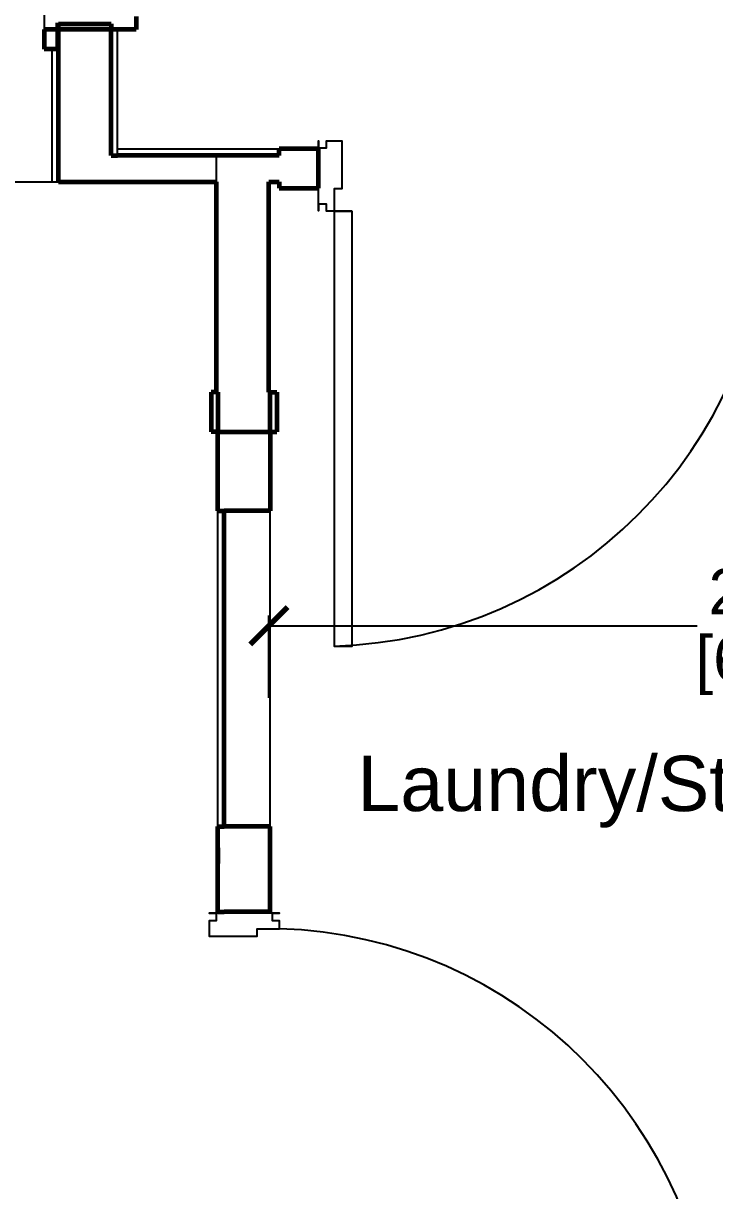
# Model space of a CAD drawing. Header units: metres. Extents: x 12.2 to 77.2, y 18.8 to 35.5.
# Drawn here: x 28.391 to 29.726, y 23.327 to 25.58 of the extents above; entities that cross this region are included whole.
import ezdxf

# ---------------------------------------------------------------- set-up
doc = ezdxf.new("R2010")
doc.units = ezdxf.units.M
doc.layers.get('Defpoints').update_dxf_attribs({"lineweight": 0})
doc.layers.add('0inne_gulv', color=7, linetype='Continuous', lineweight=13)
doc.layers.add('A-WALL', color=250, linetype='Continuous', lineweight=60)
doc.styles.get("Standard").update_dxf_attribs({"font": 'arial.ttf'})
doc.styles.add('TEXTS', font='swissl.ttf')
doc.dimstyles.new('Copy of DIMTEXT', dxfattribs={"dimscale": 0.3, "dimtxt": 0.22, "dimasz": 0.18, "dimexe": 0.05, "dimexo": 0.05, "dimgap": 0.05, "dimtad": 0, "dimzin": 1, "dimdsep": 46, "dimtxsty": 'TEXTS', "dimblk": 'ARCHTICK', "dimcen": 0.1, "dimclrd": 256, "dimclre": 6, "dimclrt": 7, "dimadec": 0, "dimazin": 0, "dimtfac": 0.15, "dimtix": 1, "dimtofl": 0, "dimtmove": 1, "dimatfit": 3, "dimldrblk": 'OPEN', "dimfxl": 1, "dimtolj": 1, "dimtzin": 0, "dimarcsym": 0})

# ---------------------------------------------------------------- blocks, each defined once
blk = doc.blocks.new('*U19')
blk.add_lwpolyline([(33.6, 1124.4, -0.396717), (966.4, 192)], format="xyb")
for points in [[(72, 192), (33.6, 192), (33.6, 1124.4), (72, 1124.4)], [(33.6, 192), (16.8, 192), (16.8, 192), (16.8, 192), (16.8, 192), (16.8, 177), (0, 177), (0, 190.9), (0, 40.9), (0, 55.9), (16.8, 55.9), (16.8, 40.9), (33.6, 40.9), (33.6, 40.9), (50, 40.9), (50, 144), (33.6, 144)], [(1000, 177), (1000, 192), (1000, 192), (1000, 40.9), (1000, 55.9), (983.2, 55.9), (983.2, 40.9), (966.4, 40.9), (966.4, 40.9), (950, 40.9), (950, 144), (966.4, 144), (966.4, 192), (983.2, 192), (983.2, 177)]]:
    blk.add_lwpolyline(points, close=True)
blk.add_lwpolyline([(33.6, 192), (72, 192)])
blk = doc.blocks.new('_ArchTick')
at = {"color": 0, "linetype": 'ByBlock', "const_width": 0.15}
blk.add_lwpolyline([(-0.5, -0.5), (0.5, 0.5)], dxfattribs=at)
blk = doc.blocks.new('*D56')
at = {"layer": '0inne_gulv', "color": 6, "lineweight": -2, "transparency": 16777216}
for p, q in [((28.865, 24.2782), (28.865, 24.4373)), ((30.9383, 24.2043), (30.9383, 24.4373))]:
    blk.add_line(p, q, dxfattribs=at)
at = {"layer": '0inne_gulv', "lineweight": -2, "transparency": 16777216}
for p, q in [((28.865, 24.4173), (29.6922, 24.4173)), ((30.9383, 24.4173), (30.1111, 24.4173))]:
    blk.add_line(p, q, dxfattribs=at)
at = {"layer": 'Defpoints', "color": 0, "transparency": 16777216}
for p in [(30.9383, 24.4173), (28.865, 24.2582), (30.9383, 24.1843)]:
    blk.add_point(p, dxfattribs=at)
at = {"layer": '0inne_gulv', "lineweight": -2, "transparency": 16777216, "xscale": 0.072, "yscale": 0.072, "zscale": 0.072, "rotation": 180}
blk.add_blockref('_ArchTick', (28.865, 24.4173), dxfattribs=at)
at = {"layer": '0inne_gulv', "lineweight": -2, "transparency": 16777216, "xscale": 0.072, "yscale": 0.072, "zscale": 0.072}
blk.add_blockref('_ArchTick', (30.9383, 24.4173), dxfattribs=at)
at = {"layer": '0inne_gulv', "color": 7, "transparency": 16777216, "insert": (29.9016, 24.4826), "char_height": 0.088, "attachment_point": 5, "style": 'TEXTS', "bg_fill": 3, "box_fill_scale": 1.1, "bg_fill_color": 256, "bg_fill_true_color": 13158600, "bg_fill_transparency": 0}
blk.add_mtext('\\A1;2.07 m', dxfattribs=at)
at = {"layer": '0inne_gulv', "color": 7, "transparency": 16777216, "insert": (29.9016, 24.3407), "char_height": 0.088, "attachment_point": 5, "style": 'TEXTS', "bg_fill": 3, "box_fill_scale": 1.1, "bg_fill_color": 256, "bg_fill_true_color": 13158600, "bg_fill_transparency": 0}
blk.add_mtext('\\A1;[6\'-9{\\H0.15x;\\S3/4;}" ft]', dxfattribs=at)
blk = doc.blocks.new('_Open')
at = {"color": 0, "linetype": 'ByBlock', "lineweight": -2}
for p, q in [((-1, 0.167), (0, 0)), ((-1, -0.167), (0, 0)), ((0, 0), (-1, 0))]:
    blk.add_line(p, q, dxfattribs=at)
blk = doc.blocks.new('*U15')
blk.add_lwpolyline([(33.6, 1124.4, -0.396717), (966.4, 192)], format="xyb")
for points in [[(72, 192), (33.6, 192), (33.6, 1124.4), (72, 1124.4)], [(33.6, 192), (16.8, 192), (16.8, 192), (16.8, 192), (16.8, 192), (16.8, 177), (0, 177), (0, 190.9), (0, 40.9), (0, 55.9), (16.8, 55.9), (16.8, 40.9), (33.6, 40.9), (33.6, 40.9), (50, 40.9), (50, 144), (33.6, 144)], [(1000, 177), (1000, 192), (1000, 192), (1000, 40.9), (1000, 55.9), (983.2, 55.9), (983.2, 40.9), (966.4, 40.9), (966.4, 40.9), (950, 40.9), (950, 144), (966.4, 144), (966.4, 192), (983.2, 192), (983.2, 177)]]:
    blk.add_lwpolyline(points, close=True)
blk.add_lwpolyline([(33.6, 192), (72, 192)])

msp = doc.modelspace()

# ---------------------------------------------------------------- linework, layer by layer
for p, q in [((28.4312, 26.3808), (28.4312, 25.568)), ((28.5729, 25.3378), (28.5729, 25.568)), ((28.4459, 25.5299), (28.4459, 25.2743)), ((28.5729, 25.3251), (28.5729, 25.3378)), ((28.5729, 25.3378), (28.8849, 25.3378)), ((28.7634, 25.3251), (28.7634, 25.2743)), ((27.087, 25.2743), (28.4459, 25.2743)), ((28.4459, 25.2743), (28.4586, 25.2743)), ((28.7661, 24.0297), (28.7661, 24.6393))]:
    msp.add_line(p, q)
at = {"layer": 'A-WALL'}
for p, q in [((28.609, 25.5934), (28.609, 25.568)), ((28.4566, 25.5807), (28.4566, 25.568)), ((28.4586, 25.5791), (28.5602, 25.5791)), ((28.4586, 25.568), (28.4586, 25.5791)), ((28.5602, 25.5791), (28.5602, 25.568)), ((28.4566, 25.568), (28.4312, 25.568)), ((28.4312, 25.568), (28.4312, 25.5299)), ((28.4566, 25.568), (28.4566, 25.5299)), ((28.4586, 25.568), (28.4566, 25.568)), ((28.4586, 25.2743), (28.4586, 25.568)), ((28.5602, 25.568), (28.4586, 25.568)), ((28.5602, 25.3251), (28.5602, 25.568)), ((28.5729, 25.568), (28.5602, 25.568)), ((28.609, 25.568), (28.5729, 25.568)), ((28.4459, 25.5299), (28.4312, 25.5299)), ((28.4566, 25.5299), (28.4459, 25.5299)), ((28.5602, 25.3251), (28.5729, 25.3251)), ((28.7634, 25.3251), (28.5729, 25.3251)), ((28.8849, 25.3251), (28.7634, 25.3251)), ((28.9611, 25.3378), (28.8849, 25.3378)), ((28.8849, 25.3251), (28.8849, 25.3378)), ((28.9611, 25.3269), (28.9611, 25.3378)), ((28.9611, 25.2761), (28.9611, 25.3269)), ((28.4586, 25.2743), (28.7634, 25.2743)), ((28.7634, 25.2743), (28.7634, 24.8679)), ((28.865, 25.2743), (28.8849, 25.2743)), ((28.865, 24.8679), (28.865, 25.2743)), ((28.8849, 25.2743), (28.8849, 25.2616)), ((28.8849, 25.2616), (28.9611, 25.2616)), ((28.9611, 25.2743), (28.9611, 25.2761)), ((28.9611, 25.2616), (28.9611, 25.2743)), ((28.7534, 24.8679), (28.7534, 24.7917)), ((28.7661, 24.8679), (28.7534, 24.8679)), ((28.7661, 24.8679), (28.7661, 24.7917)), ((28.8677, 24.8679), (28.8804, 24.8679)), ((28.8677, 24.7917), (28.8677, 24.8679)), ((28.8804, 24.8679), (28.8804, 24.7917)), ((28.7661, 24.7917), (28.7534, 24.7917)), ((28.7661, 24.7917), (28.8677, 24.7917)), ((28.7661, 24.6393), (28.7661, 24.7917)), ((28.8677, 24.7917), (28.8804, 24.7917)), ((28.8677, 24.7917), (28.8677, 24.6393)), ((28.7661, 24.6393), (28.7788, 24.6393)), ((28.7788, 24.0297), (28.7788, 24.6393)), ((28.8677, 24.6393), (28.7788, 24.6393)), ((28.7661, 24.0297), (28.7788, 24.0297)), ((28.7661, 23.8649), (28.7661, 24.0297)), ((28.8677, 24.0297), (28.7788, 24.0297)), ((28.8677, 23.8649), (28.8677, 24.0297)), ((28.7661, 23.9885), (28.7661, 23.9585)), ((28.7661, 23.8649), (28.7661, 23.9585)), ((28.7661, 23.8649), (28.7788, 23.8649)), ((28.8677, 23.8649), (28.7788, 23.8649))]:
    msp.add_line(p, q, dxfattribs=at)

# ---------------------------------------------------------------- block references
at = {"xscale": -0.0009000000000045201, "yscale": 0.0009000000000045201, "zscale": 0.0009000000000045201}
for name, p, rotation in [('*U19', (28.9611, 25.39), 180), ('*U15', (28.7126, 22.9629), 270)]:
    msp.add_blockref(name, p, dxfattribs=dict(at, rotation=rotation))

# ---------------------------------------------------------------- texts
at = {"insert": (29.587, 24.1664), "char_height": 0.106744, "width": 1.108124, "attachment_point": 2}
msp.add_mtext('Laundry/Storage', dxfattribs=at)

# ---------------------------------------------------------------- next in the draw order: dimensions: what is measured, and where the dimension line sits
at = {"layer": '0inne_gulv'}
dim = msp.add_linear_dim(base=(30.9383, 24.4173), p1=(28.865, 24.2582), p2=(30.9383, 24.1843), dimstyle='Copy of DIMTEXT', override={"dimscale": 0.4, "dimpost": ' m\\X', "dimfxl": 0.9, "dimfxlon": 1, "dimtfill": 1}, dxfattribs=at)
dim.commit()
dim.dimension.update_dxf_attribs({"geometry": '*D56', "text_midpoint": (29.9016, 24.4173)})

# ---------------------------------------------------------------- next in the draw order: linework, layer by layer
msp.add_line((28.8677, 24.0297), (28.8677, 24.6393))

doc.saveas('drawing.dxf')
